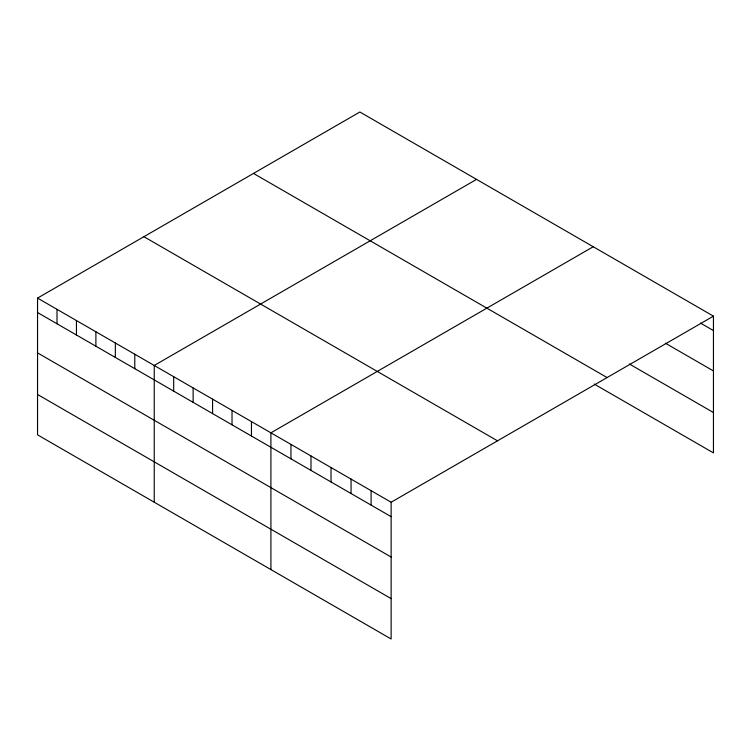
<?xml version="1.0" encoding="UTF-8"?>
<svg xmlns="http://www.w3.org/2000/svg" width="751" height="751" viewBox="0 0 751 751"><rect width="100%" height="100%" fill="white"/><g stroke="black" fill="none" stroke-linecap="round" stroke-linejoin="round"><path stroke-width="1.13" d="M37.55 298.1L391.13 502.241L391.13 638.988L37.55 434.848L37.55 298.1L359.87 112.012L713.45 316.152L713.45 452.9L594.238 384.071M476.547 179.376L154.237 365.465L154.237 502.212M593.234 246.741L270.914 432.829L270.914 569.577M391.13 502.241L713.45 316.152M700.43 323.061L713.45 330.581M665.367 343.188L713.45 370.947M629.3 363.953L713.45 412.534M253.5 173.425L607.08 377.556M143.91 236.696L497.5 440.828M37.55 312.538L391.13 516.669M37.55 352.895L391.13 557.035M37.55 394.482L391.13 598.622M371.097 490.675L371.097 505.104M351.055 479.1L351.055 493.538M331.022 467.535L331.022 481.973M310.989 455.97L310.989 470.398M290.947 444.404L290.947 458.833M251.463 421.602L251.463 436.04M232.021 410.375L232.021 424.813M212.571 399.147L212.571 413.585M193.129 387.92L193.129 402.358M173.678 376.692L173.678 391.13M134.786 354.237L134.786 368.675M115.335 343.01L115.335 357.448M95.893 331.782L95.893 346.22M76.442 320.555L76.442 334.993M57.001 309.328L57.001 323.765"/></g></svg>
